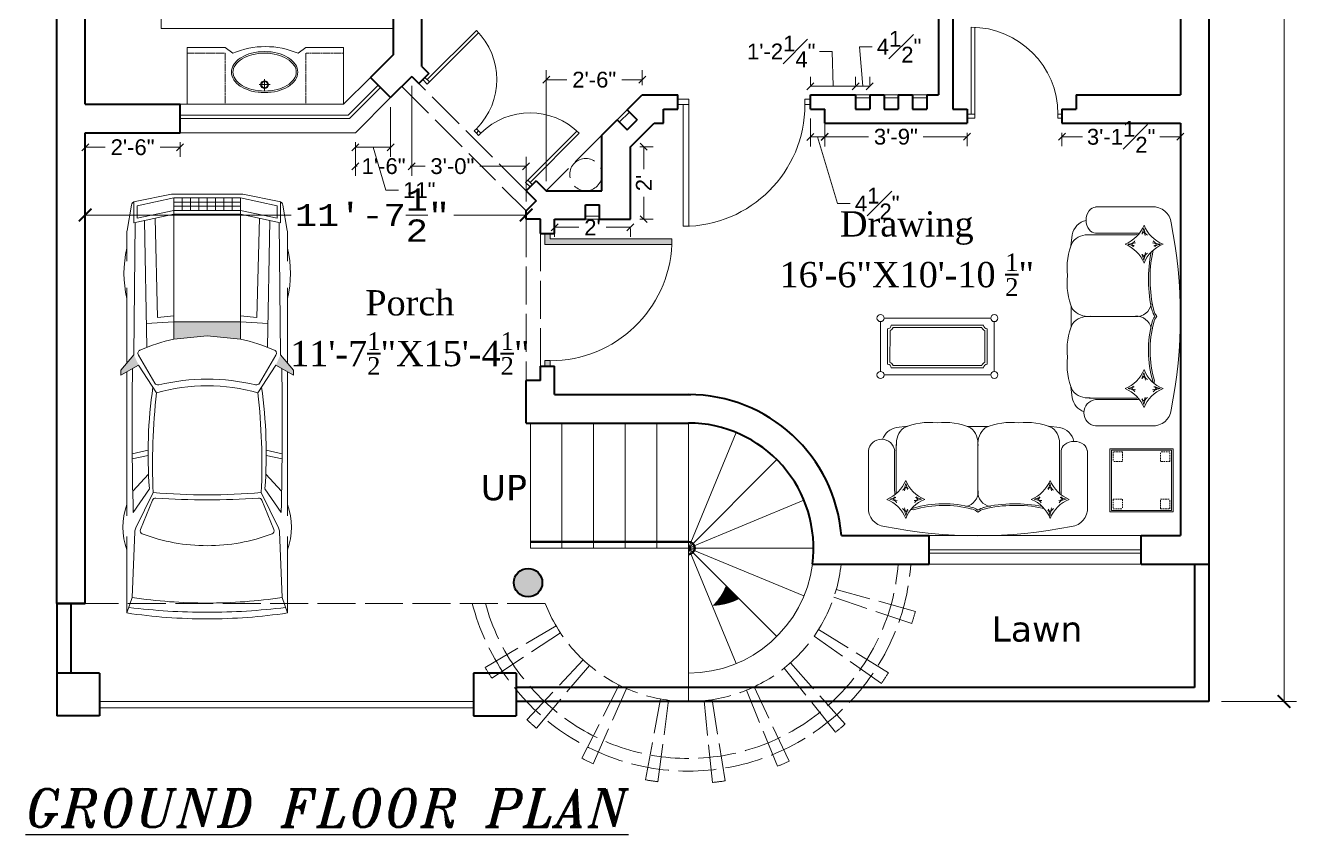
# Model space of a CAD drawing. Header units: inches. Extents: x 2050 to 2864, y 3259 to 3868.
# Drawn here: x 2049.9 to 2452.7, y 3259.1 to 3515.1 of the extents above; entities that cross this region are included whole.
import ezdxf

# ---------------------------------------------------------------- set-up
doc = ezdxf.new("R2010")
doc.units = ezdxf.units.IN
doc.header["$MEASUREMENT"] = 0
doc.header["$PDMODE"] = 2
doc.header["$PDSIZE"] = -2
for name, pattern in [('ACAD_ISO02W100', [15, 12, -3]), ('DASHED', [0.75, 0.5, -0.25]), ('DASHED2', [0.375, 0.25, -0.125])]:
    doc.linetypes.add(name, pattern=pattern)
doc.layers.get('0').update_dxf_attribs({"lineweight": 40})
for name, color, linetype, lineweight in [('D&W', 3, 'Continuous', 15), ('FIXTURE', 32, 'Continuous', 15), ('FURNITURE', 30, 'Continuous', 15), ('Hache', 25, 'Continuous', 15), ('Proj', 173, 'ACAD_ISO02W100', 18), ('Stear', 37, 'Continuous', 18), ('TEXT', 6, 'Continuous', 13), ('Wall', 46, 'Continuous', 53)]:
    doc.layers.add(name, color=color, linetype=linetype, lineweight=lineweight)
doc.styles.add('arl', font='arial.ttf', dxfattribs={"height": 5})
doc.styles.add('CURIERNEW', font='cour.ttf', dxfattribs={"height": 7})
doc.styles.add('ITALICT', font='italict', dxfattribs={"height": 6})
doc.styles.get("Standard").update_dxf_attribs({"font": 'verdana.ttf', "height": 9})
doc.dimstyles.new('ARL-007', dxfattribs={"dimtxt": 3, "dimasz": 2.203125, "dimexe": 3, "dimexo": 3, "dimgap": 2, "dimtad": 0, "dimzin": 0, "dimdsep": 46, "dimlunit": 4, "dimtxsty": 'arl', "dimblk": 'OBLIQUE', "dimcen": 4.5, "dimclrd": 256, "dimclre": 256, "dimclrt": 256, "dimadec": 0, "dimazin": 0, "dimtfac": 1, "dimtofl": 0, "dimtmove": 1, "dimatfit": 3, "dimldrblk": 'CLOSEDBLANK', "dimfxl": 1, "dimfrac": 1, "dimtolj": 1, "dimtzin": 0, "dimlwd": 9, "dimlwe": 9, "dimarcsym": 0})
doc.dimstyles.new('CONTINUOUS DIM-1', dxfattribs={"dimtxt": 6, "dimasz": 4, "dimexe": 4, "dimexo": 4, "dimgap": 2, "dimtad": 0, "dimzin": 0, "dimdsep": 46, "dimlunit": 4, "dimtxsty": 'CURIERNEW', "dimblk": 'ARCHTICK', "dimcen": 6, "dimclrd": 256, "dimclre": 256, "dimclrt": 256, "dimadec": 0, "dimazin": 3, "dimtfac": 1, "dimtofl": 0, "dimtmove": 1, "dimatfit": 3, "dimldrblk": 'DOT', "dimfxl": 1, "dimtolj": 1, "dimtzin": 0, "dimlwd": 13, "dimlwe": 13, "dimarcsym": 0})

# ---------------------------------------------------------------- blocks, each defined once
blk = doc.blocks.new('door')
for p, q in [((-1, 0), (-1, 11.49)), ((-0.5, 0.5), (-0.5, 11.5)), ((-12, 0.5), (-12, 0)), ((-12, 0.5), (-11.5, 0.5)), ((-12, 0), (-11.5, 0)), ((-11.5, 0.5), (-11.5, 0)), ((-1, 0.5), (0, 0.5)), ((-1, 0), (0, 0)), ((0, 0), (0, 0.5))]:
    blk.add_line(p, q)
blk.add_arc((-0.5, 0.5), 11, 90, 180)
blk = doc.blocks.new('door2')
at = {"xscale": -1}
blk.add_blockref('door', (0, -0.25), dxfattribs=at)
blk = doc.blocks.new('SINK-2')
at = {"layer": 'FIXTURE'}
for p, q in [((-7.76, 29.17), (-7.76, 41.17)), ((10.24, 41.17), (-7.76, 41.17)), ((-5.96, 26.77), (-7.76, 29.17)), ((5.78, 16.68), (2.21, 16.68)), ((3.97, 18.45), (3.97, 14.89)), ((-5.96, 6.07), (-7.76, 3.67)), ((-7.76, -8.33), (-7.76, 3.67)), ((10.24, -8.33), (-7.76, -8.33))]:
    blk.add_line(p, q, dxfattribs=at)
at = {"layer": 'FIXTURE', "linetype": 'DASHED2'}
for p, q in [((-5.96, 29.17), (-5.96, 41.17)), ((10.24, 29.17), (-5.96, 29.17)), ((-5.96, -8.33), (-5.96, 3.67)), ((10.24, 3.67), (-5.96, 3.67))]:
    blk.add_line(p, q, dxfattribs=at)
at = {"layer": 'FIXTURE'}
for points in [[(6.5, 16.68, -0.060974), (5.99, 12.56, -0.074343), (4.67, 9.36, -0.106943), (2.4, 6.93, -0.152216), (0, 6.18, -0.152216), (-2.4, 6.93, -0.106943), (-4.67, 9.36, -0.074343), (-5.99, 12.56, -0.060974), (-6.5, 16.68, -0.060974), (-5.99, 20.81, -0.074343), (-4.67, 24.01, -0.106943), (-2.4, 26.44, -0.152216), (0, 27.18, -0.152216), (2.4, 26.44, -0.106943), (4.67, 24.01, -0.074343), (5.99, 20.81, -0.060974)], [(6, 16.68, -0.060974), (5.51, 12.68, -0.074343), (4.24, 9.61, -0.106943), (2.11, 7.34, -0.152216), (0, 6.68, -0.152216), (-2.11, 7.34, -0.106943), (-4.24, 9.61, -0.074343), (-5.51, 12.68, -0.060974), (-6, 16.68, -0.060974), (-5.51, 20.69, -0.074343), (-4.24, 23.75, -0.106943), (-2.11, 26.03, -0.152216), (0, 26.68, -0.152216), (2.11, 26.03, -0.106943), (4.24, 23.75, -0.074343), (5.51, 20.69, -0.060974)]]:
    blk.add_lwpolyline(points, format="xyb", close=True, dxfattribs=at)
for radius in [1.25, 1]:
    blk.add_circle((3.97, 16.68), radius, dxfattribs=at)
blk.add_arc((18.1, 16.42), 26.18, 156.7148, 203.2852, dxfattribs=at)
blk = doc.blocks.new('car 1')
at = {"layer": 'FURNITURE', "linetype": 'Continuous'}
for p, q in [((2009.74, 405.16), (2009.74, 411.79)), ((2021.69, 414.2), (2010.15, 411.94)), ((2010.79, 410.57), (2022.45, 413.05)), ((2032.97, 414.23), (2022.04, 414.23)), ((2022.45, 413.05), (2032.97, 413.05)), ((2022.45, 368.29), (2022.45, 413.05)), ((2022.45, 411.72), (2032.97, 411.72)), ((2025.08, 409.06), (2025.08, 413.05)), ((2027.71, 409.06), (2027.71, 413.05)), ((2030.34, 409.06), (2030.34, 413.05)), ((2032.97, 414.23), (2043.91, 414.23)), ((2043.5, 413.05), (2032.97, 413.05)), ((2032.97, 409.06), (2032.97, 413.05)), ((2043.5, 411.72), (2032.97, 411.72)), ((2035.6, 409.06), (2035.6, 413.05)), ((2038.24, 409.06), (2038.24, 413.05)), ((2040.87, 409.06), (2040.87, 413.05)), ((2055.16, 410.57), (2043.5, 413.05)), ((2043.5, 368.29), (2043.5, 413.05)), ((2044.25, 414.2), (2055.8, 411.94)), ((2056.21, 405.16), (2056.21, 411.79)), ((2008.99, 410.75), (2007.63, 402.72)), ((2009.74, 405.16), (2022.45, 407.86)), ((2010.79, 406.59), (2010.79, 410.57)), ((2010.79, 406.59), (2022.45, 409.06)), ((2022.45, 410.39), (2032.97, 410.39)), ((2022.45, 409.06), (2032.97, 409.06)), ((2022.45, 407.86), (2032.97, 407.86)), ((2043.5, 410.39), (2032.97, 410.39)), ((2043.5, 409.06), (2032.97, 409.06)), ((2043.5, 407.86), (2032.97, 407.86)), ((2055.16, 406.59), (2043.5, 409.06)), ((2056.21, 405.16), (2043.5, 407.86)), ((2055.16, 406.59), (2055.16, 410.57)), ((2056.96, 410.75), (2058.31, 402.72)), ((2010.17, 405.25), (2009.79, 363.38)), ((2013.85, 365.77), (2013.13, 405.88)), ((2017.23, 375.19), (2016.47, 406.59)), ((2048.71, 375.19), (2049.48, 406.59)), ((2052.09, 365.77), (2052.82, 405.88)), ((2055.77, 405.25), (2056.16, 363.38)), ((2007.58, 393.04), (2007.58, 402.1)), ((2058.36, 393.04), (2058.36, 402.1)), ((2007.58, 360.79), (2007.58, 384.59)), ((2058.36, 360.79), (2058.36, 384.59)), ((2022.45, 375.69), (2017.23, 375.19)), ((2043.5, 375.69), (2048.71, 375.19)), ((2022.45, 373.82), (2013.72, 373.31)), ((2022.45, 373.82), (2032.97, 373.82)), ((2043.5, 373.82), (2032.97, 373.82)), ((2043.5, 373.82), (2052.23, 373.31)), ((2032.97, 369.35), (2022.45, 368.29)), ((2043.5, 368.29), (2032.97, 369.35)), ((2009.79, 363.38), (2005.63, 358.5)), ((2016.43, 354.4), (2011.21, 363.31)), ((2049.52, 354.4), (2054.74, 363.31)), ((2056.16, 363.38), (2060.32, 358.5)), ((2011.27, 360.11), (2005.63, 356.92)), ((2005.63, 358.5), (2005.63, 356.92)), ((2016.93, 351.36), (2011.27, 360.11)), ((2049.02, 351.36), (2054.67, 360.11)), ((2054.67, 360.11), (2060.32, 356.92)), ((2060.32, 358.5), (2060.32, 356.92)), ((2007.58, 312.46), (2007.58, 358.03)), ((2058.36, 312.46), (2058.36, 358.03)), ((2014.28, 333.18), (2009.26, 332.06)), ((2014.28, 331.55), (2009.27, 330.44)), ((2051.66, 333.18), (2056.69, 332.06)), ((2051.66, 331.55), (2056.67, 330.44)), ((2009.43, 320.25), (2014.43, 325.57)), ((2056.52, 320.25), (2051.52, 325.57)), ((2014.7, 321.03), (2009.58, 313.49)), ((2010.43, 308.67), (2015.86, 319.78)), ((2055.52, 308.67), (2050.08, 319.78)), ((2051.25, 321.03), (2056.36, 313.49)), ((2015.72, 317.41), (2011.85, 308.12)), ((2050.22, 317.41), (2054.09, 308.12)), ((2009.25, 286.56), (2010.1, 307.37)), ((2056.69, 286.56), (2055.85, 307.37)), ((2007.58, 281.71), (2007.58, 305.85)), ((2058.36, 281.71), (2058.36, 305.85)), ((2007.58, 281.71), (2009.25, 286.56)), ((2058.36, 281.71), (2056.69, 286.56))]:
    blk.add_line(p, q, dxfattribs=at)
for centre, radius, start, end in [((2010.43, 410.51), 1.46, 101.0781, 170.4445), ((2022.04, 412.43), 1.8, 90, 101.0781), ((2043.91, 412.43), 1.8, 78.9219, 90), ((2055.52, 410.51), 1.46, 9.5555, 78.9219), ((2011.31, 402.1), 3.73, 170.4445, 180), ((2054.63, 402.1), 3.73, 360, 9.5555), ((2040.54, 389.16), 33.9, 166.4679, 193.5321), ((2025.41, 389.16), 33.9, 346.4679, 13.5321), ((2032.97, 316.61), 52.74, 101.5129, 113.7677), ((2032.97, 316.61), 52.74, 66.2323, 78.4871), ((2012.16, 363.87), 1.11, 113.7677, 210.3986), ((2053.78, 363.87), 1.11, 329.6014, 66.2323), ((3089.49, 341.8), 1080.28, 179.08622, 181.50148), ((976.45, 341.8), 1080.28, 358.49853, 0.91378), ((2032.97, 290.03), 65.67, 90, 103.4983), ((2032.97, 290.03), 65.67, 76.5017, 90), ((2160.52, 332.1), 146.24, 171.7391, 184.3382), ((2221.11, 328.66), 205.44, 173.6568, 182.4781), ((2017.39, 354.97), 1.11, 210.3986, 283.4983), ((2032.97, 294.1), 59.47, 90, 105.6527), ((2032.97, 294.1), 59.47, 74.3473, 90), ((2048.56, 354.97), 1.11, 256.5017, 329.6014), ((1844.83, 328.66), 205.44, 357.5218, 6.3432), ((1905.42, 332.1), 146.24, 355.6618, 8.2609), ((2032.97, 525.02), 205.95, 265.2345, 270), ((2032.97, 525.02), 205.95, 270, 274.7655), ((2026.48, 308.83), 20.21, 159.2613, 200.7387), ((2016.7, 317), 1.06, 86.018, 157.3717), ((2032.97, 550.8), 233.31, 266.018, 270), ((2032.97, 550.8), 233.31, 270, 273.982), ((2049.25, 317), 1.06, 22.6283, 93.982), ((2039.46, 308.83), 20.21, 339.2613, 20.7387), ((2013.36, 307.24), 3.27, 153.9223, 177.6778), ((2012.83, 307.71), 1.06, 157.3717, 249.3311), ((2032.97, 361.12), 58.13, 249.3311, 270), ((2032.97, 361.12), 58.13, 270, 290.6689), ((2053.12, 307.71), 1.06, 290.6689, 22.6283), ((2052.58, 307.24), 3.27, 2.3222, 26.0777), ((2032.97, 448.66), 163.82, 261.6755, 270), ((2032.97, 448.66), 163.82, 270, 278.3245), ((2032.97, 483.45), 201.53, 262.9338, 270), ((2032.97, 483.45), 201.53, 270, 277.0662), ((2032.97, 452.97), 173.14, 261.5672, 270), ((2032.97, 452.97), 173.14, 270, 278.4328)]:
    blk.add_arc(centre, radius, start, end, dxfattribs=at)
for points in [[(2043.5, 368.29), (2032.97, 369.35), (2043.5, 373.82), (2022.45, 373.82)], [(2032.97, 369.35), (2022.45, 368.29), (2022.45, 373.82)], [(2011.27, 360.11), (2009.79, 363.38), (2005.63, 356.92), (2005.63, 358.5)], [(2054.67, 360.11), (2056.16, 363.38), (2060.32, 356.92), (2060.32, 358.5)]]:
    blk.add_solid(points, dxfattribs=at)
blk = doc.blocks.new('STABLE')
for p, q in [((-10, 20), (-10, 0)), ((10, 20), (-10, 20)), ((-9.5, 19.5), (-9.5, 0.5)), ((9.5, 19.5), (-9.5, 19.5)), ((9.5, 0.5), (9.5, 19.5)), ((10, 0), (10, 20)), ((-10, 0), (10, 0)), ((-9.5, 0.5), (9.5, 0.5))]:
    blk.add_line(p, q)
at = {"linetype": 'DASHED'}
for p, q in [((-9, 19), (-9, 16)), ((-6, 19), (-9, 19)), ((-6, 19), (-6, 16)), ((6, 16), (6, 19)), ((9, 19), (6, 19)), ((9, 16), (9, 19)), ((-6, 16), (-9, 16)), ((9, 16), (6, 16)), ((-9, 4), (-9, 1)), ((-9, 4), (-6, 4)), ((-9, 1), (-6, 1)), ((-6, 4), (-6, 1)), ((6, 1), (6, 4)), ((6, 4), (9, 4)), ((6, 1), (9, 1)), ((9, 1), (9, 4))]:
    blk.add_line(p, q, dxfattribs=at)
blk = doc.blocks.new('SOFA2-1')
for p, q in [((0, -13.71), (0, -28.96)), ((-25.8, -34.21), (-22.29, -34.67)), ((-3.28, -34.58), (3.28, -34.58)), ((25.8, -34.21), (22.29, -34.67))]:
    blk.add_line(p, q)
for points in [[(-34.65, -7.95), (-34.65, -26.84)], [(34.65, -7.95), (34.65, -26.84)], [(-26.35, -14.25), (-26.35, -26.84)], [(-25.85, -14.25), (-25.85, -28.86)], [(25.85, -14.25), (25.76, -28.54)], [(26.35, -14.25), (26.35, -26.84)]]:
    blk.add_lwpolyline(points)
for centre, radius, start, end in [((0, -149.5), 149.5, 78.5917, 101.4083), ((-28.94, -8.64), 5.73, 96.3399, 183.2919), ((28.94, -8.64), 5.73, 356.7081, 83.6601), ((-32.79, -1.57), 10.68, 291.5982, 338.4018), ((-12.92, -1.57), 10.68, 201.5982, 248.4018), ((-3.55, -2.82), 5.87, 285.8867, 307.2077), ((3.86, -2.09), 6.64, 234.4675, 253.2174), ((12.92, -1.57), 10.68, 291.5982, 338.4018), ((32.79, -1.57), 10.68, 201.5982, 248.4018), ((-32.79, -21.44), 10.68, 21.5982, 68.4018), ((-12.92, -21.44), 10.68, 111.5982, 158.4018), ((-20.35, -14.25), 6, 90, 98.2004), ((-20.35, -14.25), 5.5, 90, 94.8093), ((-10.74, 24.93), 35.05, 253.843, 284.7863), ((-10.77, 24.74), 34.35, 253.8066, 284.8938), ((-4.66, -13.93), 4.73, 356.4801, 79.7777), ((-3.55, -2.82), 6.37, 285.8867, 303.9505), ((4.66, -13.93), 4.73, 98.8292, 183.5199), ((3.86, -2.09), 7.14, 237.3586, 253.2174), ((11.79, 33.29), 43.41, 256.7081, 281.5171), ((11.84, 32.72), 42.34, 256.4761, 281.5942), ((12.92, -21.44), 10.68, 21.5982, 68.4018), ((21.13, -13.93), 5.23, 92.7659, 98.5239), ((21.13, -13.93), 4.73, 98.3781, 98.5239), ((32.79, -21.44), 10.68, 111.5982, 158.4018), ((-20.35, -14.25), 6, 168.0401, 180), ((-20.35, -14.25), 5.5, 170.7852, 180), ((21.13, -13.93), 4.73, 356.4801, 7.2402), ((21.13, -13.93), 5.23, 356.4801, 10.5856), ((-30.5, -26.38), 4.18, 186.3551, 353.6449), ((28.97, -26.65), 2.67, 183.926, 235.3821), ((31.93, -26.65), 2.67, 304.6179, 356.074), ((-24.85, -28.66), 5.63, 199.5125, 260.2857), ((-19.51, -29.32), 6.3, 172.9071, 230.7317), ((-6.3, -29.32), 6.3, 309.2683, 7.0929), ((6.3, -29.32), 6.3, 172.9071, 230.7317), ((19.51, -29.32), 6.3, 309.2683, 7.0929), ((24.85, -28.66), 5.63, 279.7143, 347.8907), ((30.18, -25.59), 4.26, 230.066, 273.6208), ((30.72, -25.59), 4.26, 266.3792, 309.934), ((-15.18, -14.61), 21.28, 246.983, 276.1308), ((-10.63, -14.61), 21.28, 263.8692, 293.017), ((10.63, -14.61), 21.28, 246.983, 276.1308), ((15.18, -14.61), 21.28, 263.8692, 293.017)]:
    blk.add_arc(centre, radius, start, end)
for points, knots in [([(-22.12, -8.14), (-22.31, -7.88), (-22.63, -7.43), (-22.81, -5.9), (-22.99, -7.93), (-23.59, -8.39), (-23.9, -8.63)], [0, 0, 0, 0, 1.075635, 1.826983, 3.031618, 4.324863, 4.324863, 4.324863, 4.324863]), ([(-22.25, -8.38), (-22.44, -8.03), (-22.9, -7.19), (-23.13, -8.22), (-23.26, -8.82)], [0, 0, 0, 0, 0.908054, 2.166354, 2.166354, 2.166354, 2.166354]), ([(22.12, -8.14), (22.31, -7.88), (22.63, -7.43), (22.81, -5.9), (22.99, -7.93), (23.59, -8.39), (23.9, -8.63)], [0, 0, 0, 0, 1.075635, 1.826983, 3.031618, 4.324863, 4.324863, 4.324863, 4.324863]), ([(22.25, -8.38), (22.44, -8.03), (22.9, -7.19), (23.13, -8.22), (23.26, -8.82)], [0, 0, 0, 0, 0.908054, 2.166354, 2.166354, 2.166354, 2.166354]), ([(-26.18, -12.26), (-26.44, -12.07), (-26.9, -11.76), (-28.43, -11.59), (-26.4, -11.39), (-25.95, -10.78), (-25.72, -10.46)], [0, 0, 0, 0, 1.075635, 1.826983, 3.031618, 4.324863, 4.324863, 4.324863, 4.324863]), ([(-25.98, -12.13), (-26.34, -11.94), (-27.18, -11.48), (-26.15, -11.25), (-25.55, -11.12)], [0, 0, 0, 0, 0.908054, 2.166354, 2.166354, 2.166354, 2.166354]), ([(-19.73, -12.11), (-19.37, -11.92), (-18.53, -11.46), (-19.56, -11.23), (-20.16, -11.1)], [0, 0, 0, 0, 0.908054, 2.166354, 2.166354, 2.166354, 2.166354]), ([(-19.53, -12.26), (-19.26, -12.07), (-18.81, -11.76), (-17.28, -11.59), (-19.31, -11.39), (-19.76, -10.78), (-19.99, -10.46)], [0, 0, 0, 0, 1.075635, 1.826983, 3.031618, 4.324863, 4.324863, 4.324863, 4.324863]), ([(19.53, -12.26), (19.26, -12.07), (18.81, -11.76), (17.28, -11.59), (19.31, -11.39), (19.76, -10.78), (19.99, -10.46)], [0, 0, 0, 0, 1.075635, 1.826983, 3.031618, 4.324863, 4.324863, 4.324863, 4.324863]), ([(19.73, -12.11), (19.37, -11.92), (18.53, -11.46), (19.56, -11.23), (20.16, -11.1)], [0, 0, 0, 0, 0.908054, 2.166354, 2.166354, 2.166354, 2.166354]), ([(25.98, -12.13), (26.34, -11.94), (27.18, -11.48), (26.15, -11.25), (25.55, -11.12)], [0, 0, 0, 0, 0.908054, 2.166354, 2.166354, 2.166354, 2.166354]), ([(26.18, -12.26), (26.44, -12.07), (26.9, -11.76), (28.43, -11.59), (26.4, -11.39), (25.95, -10.78), (25.72, -10.46)], [0, 0, 0, 0, 1.075635, 1.826983, 3.031618, 4.324863, 4.324863, 4.324863, 4.324863]), ([(-22.12, -14.87), (-22.31, -15.14), (-22.63, -15.58), (-22.81, -17.11), (-22.99, -15.08), (-23.59, -14.62), (-23.9, -14.39)], [0, 0, 0, 0, 1.075635, 1.826983, 3.031618, 4.324863, 4.324863, 4.324863, 4.324863]), ([(-22.25, -14.64), (-22.44, -14.99), (-22.9, -15.84), (-23.13, -14.81), (-23.26, -14.21)], [0, 0, 0, 0, 0.908054, 2.166354, 2.166354, 2.166354, 2.166354]), ([(22.12, -14.87), (22.31, -15.14), (22.63, -15.58), (22.81, -17.11), (22.99, -15.08), (23.59, -14.62), (23.9, -14.39)], [0, 0, 0, 0, 1.075635, 1.826983, 3.031618, 4.324863, 4.324863, 4.324863, 4.324863]), ([(22.25, -14.64), (22.44, -14.99), (22.9, -15.84), (23.13, -14.81), (23.26, -14.21)], [0, 0, 0, 0, 0.908054, 2.166354, 2.166354, 2.166354, 2.166354])]:
    blk.add_open_spline(points, degree=3, knots=knots)
blk = doc.blocks.new('AAA')
at = {"layer": 'FURNITURE', "linetype": 'Continuous'}
for p, q in [((-11.64, 16.7), (29.43, 35.1)), ((31.42, 34.34), (40, 15.18)), ((-7.67, 15.19), (27.92, 31.13)), ((-6.54, 14.6), (27.61, 29.9)), ((29.32, 29.25), (34.8, 17)), ((29.9, 30.38), (36.04, 16.69)), ((-3.81, -4.44), (-12.39, 14.72)), ((-2.3, -0.48), (-8.43, 13.21)), ((-1.71, 0.65), (-7.19, 12.9)), ((39.24, 13.19), (-1.83, -5.2)), ((35.28, 14.71), (-0.31, -1.24)), ((34.15, 15.29), (0, 0))]:
    blk.add_line(p, q, dxfattribs=at)
for centre in [(30.8, 35.71), (-13, 16.09), (40.61, 13.81), (-3.19, -5.81)]:
    blk.add_circle(centre, 1.5, dxfattribs=at)
for centre, radius, start, end in [((29.29, 31.75), 2.5, 227.7047, 270.5484), ((29.29, 31.75), 1.5, 204.1266, 294.1266), ((36.65, 15.32), 2.5, 137.7047, 180.5484), ((36.65, 15.32), 1.5, 114.1266, 204.1266), ((-9.04, 14.58), 1.5, 294.1266, 24.1266), ((-9.04, 14.58), 2.5, 317.7047, 0.5484), ((-1.68, -1.85), 2.5, 47.7047, 90.5484), ((-1.68, -1.85), 1.5, 24.1266, 114.1266)]:
    blk.add_arc(centre, radius, start, end, dxfattribs=at)
blk = doc.blocks.new('_Oblique')
at = {"color": 0, "lineweight": -2}
blk.add_line((-0.5, -0.5), (0.5, 0.5), dxfattribs=at)
blk = doc.blocks.new('*D844')
at = {"layer": 'D&W', "lineweight": 9}
for p, q in [((2172.14, 3496.02), (2172.14, 3467.59)), ((2154.32, 3478.2), (2154.32, 3467.59)), ((2154.32, 3470.59), (2154.82, 3470.59)), ((2172.14, 3470.59), (2171.64, 3470.59))]:
    blk.add_line(p, q, dxfattribs=at)
at = {"layer": 'Defpoints', "color": 0}
for p in [(2172.14, 3499.02), (2154.32, 3481.2), (2154.32, 3470.59)]:
    blk.add_point(p, dxfattribs=at)
at = {"layer": 'D&W', "lineweight": 9, "xscale": 2.203125, "yscale": 2.203125, "zscale": 2.203125, "rotation": 180}
blk.add_blockref('_Oblique', (2154.32, 3470.59), dxfattribs=at)
at = {"layer": 'D&W', "lineweight": 9, "xscale": 2.203125, "yscale": 2.203125, "zscale": 2.203125}
blk.add_blockref('_Oblique', (2172.14, 3470.59), dxfattribs=at)
at = {"layer": 'D&W', "insert": (2163.23, 3470.59), "char_height": 5, "attachment_point": 5, "style": 'arl'}
blk.add_mtext('\\A1;1\'-6"', dxfattribs=at)
blk = doc.blocks.new('_ClosedBlank')
at = {"layer": 'Wall', "color": 0, "lineweight": -2}
for p, q in [((-1, 0.17), (0, 0)), ((-1, 0.17), (-1, -0.17)), ((0, 0), (-1, -0.17))]:
    blk.add_line(p, q, dxfattribs=at)
blk = doc.blocks.new('*D843')
at = {"layer": 'D&W', "lineweight": 9}
for p, q in [((2165.44, 3489.32), (2165.44, 3473.58)), ((2154.32, 3478.2), (2154.32, 3473.58)), ((2165.44, 3476.58), (2154.32, 3476.58)), ((2159.88, 3476.58), (2163.94, 3463.05)), ((2163.94, 3463.05), (2167.94, 3463.05))]:
    blk.add_line(p, q, dxfattribs=at)
at = {"layer": 'Defpoints', "color": 0}
for p in [(2165.44, 3492.32), (2154.32, 3481.2), (2154.32, 3476.58)]:
    blk.add_point(p, dxfattribs=at)
at = {"layer": 'D&W', "lineweight": 9, "xscale": 2.203125, "yscale": 2.203125, "zscale": 2.203125, "rotation": 180}
blk.add_blockref('_Oblique', (2154.32, 3476.58), dxfattribs=at)
at = {"layer": 'D&W', "lineweight": 9, "xscale": 2.203125, "yscale": 2.203125, "zscale": 2.203125}
blk.add_blockref('_Oblique', (2165.44, 3476.58), dxfattribs=at)
at = {"layer": 'D&W', "insert": (2174.52, 3463.05), "char_height": 5, "attachment_point": 5, "style": 'arl'}
blk.add_mtext('\\A1;11"', dxfattribs=at)
blk = doc.blocks.new('*D845')
at = {"layer": 'D&W', "lineweight": 9}
for p, q in [((2172.14, 3496.02), (2172.14, 3467.59)), ((2208.32, 3459.47), (2208.32, 3473.59)), ((2172.14, 3470.59), (2176.34, 3470.59)), ((2208.32, 3470.59), (2193.63, 3470.59))]:
    blk.add_line(p, q, dxfattribs=at)
at = {"layer": 'Defpoints', "color": 0}
for p in [(2172.14, 3499.02), (2208.32, 3470.59), (2208.32, 3456.47)]:
    blk.add_point(p, dxfattribs=at)
at = {"layer": 'D&W', "lineweight": 9, "xscale": 2.203125, "yscale": 2.203125, "zscale": 2.203125, "rotation": 180}
blk.add_blockref('_Oblique', (2172.14, 3470.59), dxfattribs=at)
at = {"layer": 'D&W', "lineweight": 9, "xscale": 2.203125, "yscale": 2.203125, "zscale": 2.203125}
blk.add_blockref('_Oblique', (2208.32, 3470.59), dxfattribs=at)
at = {"layer": 'D&W', "insert": (2184.98, 3470.59), "char_height": 5, "attachment_point": 5, "style": 'arl'}
blk.add_mtext('\\A1;3\'-0"', dxfattribs=at)
blk = doc.blocks.new('_ArchTick')
at = {"color": 0, "linetype": 'ByBlock', "const_width": 0.15}
blk.add_lwpolyline([(-0.5, -0.5), (0.5, 0.5)], dxfattribs=at)
blk = doc.blocks.new('*D846')
at = {"layer": 'D&W', "lineweight": 13}
for p, q in [((2068.82, 3455.15), (2134.02, 3455.15)), ((2208.32, 3455.15), (2185.4, 3455.15))]:
    blk.add_line(p, q, dxfattribs=at)
at = {"layer": 'Defpoints', "color": 0}
for p in [(2068.82, 3455.15), (2068.82, 3455.15), (2208.32, 3455.15)]:
    blk.add_point(p, dxfattribs=at)
at = {"layer": 'D&W', "lineweight": 13, "xscale": 4, "yscale": 4, "zscale": 4, "rotation": 180}
blk.add_blockref('_ArchTick', (2068.82, 3455.15), dxfattribs=at)
at = {"layer": 'D&W', "lineweight": 13, "xscale": 4, "yscale": 4, "zscale": 4}
blk.add_blockref('_ArchTick', (2208.32, 3455.15), dxfattribs=at)
at = {"layer": 'D&W', "insert": (2159.71, 3455.15), "char_height": 7, "attachment_point": 5, "style": 'CURIERNEW'}
blk.add_mtext('\\A1;11\'-7{\\H1.000000x;\\S1/2;}"', dxfattribs=at)
blk = doc.blocks.new('_Dot')
at = {"color": 0, "linetype": 'ByBlock', "lineweight": -2}
blk.add_line((-0.5, 0), (-1, 0), dxfattribs=at)
at = {"color": 0, "linetype": 'ByBlock', "lineweight": 15, "const_width": 0.5}
blk.add_lwpolyline([(-0.25, 0, 1), (0.25, 0, 1)], format="xyb", close=True, dxfattribs=at)
blk = doc.blocks.new('*D847')
at = {"layer": 'D&W', "lineweight": 9}
for p, q in [((2068.82, 3478.2), (2068.82, 3473.58)), ((2068.82, 3476.58), (2075.13, 3476.58)), ((2098.82, 3476.58), (2092.51, 3476.58)), ((2098.82, 3478.2), (2098.82, 3473.58))]:
    blk.add_line(p, q, dxfattribs=at)
at = {"layer": 'Defpoints', "color": 0}
for p in [(2068.82, 3481.2), (2098.82, 3481.2), (2098.82, 3476.58)]:
    blk.add_point(p, dxfattribs=at)
at = {"layer": 'D&W', "lineweight": 9, "xscale": 2.203125, "yscale": 2.203125, "zscale": 2.203125, "rotation": 180}
blk.add_blockref('_Oblique', (2068.82, 3476.58), dxfattribs=at)
at = {"layer": 'D&W', "lineweight": 9, "xscale": 2.203125, "yscale": 2.203125, "zscale": 2.203125}
blk.add_blockref('_Oblique', (2098.82, 3476.58), dxfattribs=at)
at = {"layer": 'D&W', "insert": (2083.82, 3476.58), "char_height": 5, "attachment_point": 5, "style": 'arl'}
blk.add_mtext('\\A1;2\'-6"', dxfattribs=at)
blk = doc.blocks.new('*D848')
at = {"layer": 'D&W', "lineweight": 9}
for p, q in [((2217.32, 3451.26), (2224.98, 3451.26)), ((2217.32, 3450.84), (2217.32, 3448.26)), ((2241.32, 3451.26), (2233.66, 3451.26)), ((2241.32, 3450.84), (2241.32, 3448.26))]:
    blk.add_line(p, q, dxfattribs=at)
at = {"layer": 'Defpoints', "color": 0}
for p in [(2217.32, 3453.84), (2241.32, 3453.84), (2241.32, 3451.26)]:
    blk.add_point(p, dxfattribs=at)
at = {"layer": 'D&W', "lineweight": 9, "xscale": 2.203125, "yscale": 2.203125, "zscale": 2.203125, "rotation": 180}
blk.add_blockref('_Oblique', (2217.32, 3451.26), dxfattribs=at)
at = {"layer": 'D&W', "lineweight": 9, "xscale": 2.203125, "yscale": 2.203125, "zscale": 2.203125}
blk.add_blockref('_Oblique', (2241.32, 3451.26), dxfattribs=at)
at = {"layer": 'D&W', "insert": (2229.32, 3451.26), "char_height": 5, "attachment_point": 5, "style": 'arl'}
blk.add_mtext("\\A1;2'", dxfattribs=at)
blk = doc.blocks.new('*D849')
at = {"layer": 'D&W', "lineweight": 9}
for p, q in [((2244.32, 3476.74), (2248.55, 3476.74)), ((2245.55, 3476.74), (2245.55, 3469.63)), ((2245.55, 3453.84), (2245.55, 3460.95)), ((2244.32, 3453.84), (2248.55, 3453.84))]:
    blk.add_line(p, q, dxfattribs=at)
at = {"layer": 'Defpoints', "color": 0}
for p in [(2241.32, 3476.74), (2245.55, 3476.74), (2241.32, 3453.84)]:
    blk.add_point(p, dxfattribs=at)
at = {"layer": 'D&W', "lineweight": 9, "xscale": 2.203125, "yscale": 2.203125, "zscale": 2.203125}
for p, rotation in [((2245.55, 3476.74), 90), ((2245.55, 3453.84), 270)]:
    blk.add_blockref('_Oblique', p, dxfattribs=dict(at, rotation=rotation))
at = {"layer": 'D&W', "insert": (2245.55, 3465.29), "char_height": 5, "attachment_point": 5, "rotation": 90, "style": 'arl'}
blk.add_mtext("\\A1;2'", dxfattribs=at)
blk = doc.blocks.new('*D850')
at = {"layer": 'D&W', "lineweight": 9}
for p, q in [((2214.69, 3465.84), (2214.69, 3500.96)), ((2245.05, 3496.2), (2245.05, 3500.96)), ((2214.69, 3497.96), (2221.18, 3497.96)), ((2245.05, 3497.96), (2238.56, 3497.96))]:
    blk.add_line(p, q, dxfattribs=at)
at = {"layer": 'Defpoints', "color": 0}
for p in [(2245.05, 3497.96), (2245.05, 3493.2), (2214.69, 3462.84)]:
    blk.add_point(p, dxfattribs=at)
at = {"layer": 'D&W', "lineweight": 9, "xscale": 2.203125, "yscale": 2.203125, "zscale": 2.203125, "rotation": 180}
blk.add_blockref('_Oblique', (2214.69, 3497.96), dxfattribs=at)
at = {"layer": 'D&W', "lineweight": 9, "xscale": 2.203125, "yscale": 2.203125, "zscale": 2.203125}
blk.add_blockref('_Oblique', (2245.05, 3497.96), dxfattribs=at)
at = {"layer": 'D&W', "insert": (2229.87, 3497.96), "char_height": 5, "attachment_point": 5, "style": 'arl'}
blk.add_mtext('\\A1;2\'-6"', dxfattribs=at)
blk = doc.blocks.new('*D851')
at = {"layer": 'D&W', "lineweight": 9}
for p, q in [((2298.28, 3485.7), (2298.28, 3476.85)), ((2302.78, 3485.7), (2302.78, 3476.85)), ((2302.78, 3479.85), (2298.28, 3479.85)), ((2300.53, 3479.85), (2306.85, 3458.79)), ((2306.85, 3458.79), (2310.85, 3458.79))]:
    blk.add_line(p, q, dxfattribs=at)
at = {"layer": 'Defpoints', "color": 0}
for p in [(2298.28, 3488.7), (2302.78, 3488.7), (2298.28, 3479.85)]:
    blk.add_point(p, dxfattribs=at)
at = {"layer": 'D&W', "lineweight": 9, "xscale": 2.203125, "yscale": 2.203125, "zscale": 2.203125, "rotation": 180}
blk.add_blockref('_Oblique', (2298.28, 3479.85), dxfattribs=at)
at = {"layer": 'D&W', "lineweight": 9, "xscale": 2.203125, "yscale": 2.203125, "zscale": 2.203125}
blk.add_blockref('_Oblique', (2302.78, 3479.85), dxfattribs=at)
at = {"layer": 'D&W', "insert": (2319.4, 3458.79), "char_height": 5, "attachment_point": 5, "style": 'arl'}
blk.add_mtext('\\A1;4{\\H1.000000x;\\S1#2;}"', dxfattribs=at)
blk = doc.blocks.new('*D852')
at = {"layer": 'D&W', "lineweight": 9}
for p, q in [((2302.78, 3481.2), (2302.78, 3476.91)), ((2302.78, 3479.91), (2316.66, 3479.91)), ((2347.82, 3479.91), (2333.94, 3479.91)), ((2347.82, 3481.2), (2347.82, 3476.91))]:
    blk.add_line(p, q, dxfattribs=at)
at = {"layer": 'Defpoints', "color": 0}
for p in [(2302.78, 3484.2), (2347.82, 3484.2), (2347.82, 3479.91)]:
    blk.add_point(p, dxfattribs=at)
at = {"layer": 'D&W', "lineweight": 9, "xscale": 2.203125, "yscale": 2.203125, "zscale": 2.203125, "rotation": 180}
blk.add_blockref('_Oblique', (2302.78, 3479.91), dxfattribs=at)
at = {"layer": 'D&W', "lineweight": 9, "xscale": 2.203125, "yscale": 2.203125, "zscale": 2.203125}
blk.add_blockref('_Oblique', (2347.82, 3479.91), dxfattribs=at)
at = {"layer": 'D&W', "insert": (2325.3, 3479.91), "char_height": 5, "attachment_point": 5, "style": 'arl'}
blk.add_mtext('\\A1;3\'-9"', dxfattribs=at)
blk = doc.blocks.new('*D853')
at = {"layer": 'D&W', "lineweight": 9}
for p, q in [((2377.82, 3481.2), (2377.82, 3476.91)), ((2377.82, 3479.91), (2384.35, 3479.91)), ((2415.32, 3479.91), (2408.79, 3479.91)), ((2415.32, 3481.2), (2415.32, 3476.91))]:
    blk.add_line(p, q, dxfattribs=at)
at = {"layer": 'Defpoints', "color": 0}
for p in [(2377.82, 3484.2), (2415.32, 3484.2), (2415.32, 3479.91)]:
    blk.add_point(p, dxfattribs=at)
at = {"layer": 'D&W', "lineweight": 9, "xscale": 2.203125, "yscale": 2.203125, "zscale": 2.203125, "rotation": 180}
blk.add_blockref('_Oblique', (2377.82, 3479.91), dxfattribs=at)
at = {"layer": 'D&W', "lineweight": 9, "xscale": 2.203125, "yscale": 2.203125, "zscale": 2.203125}
blk.add_blockref('_Oblique', (2415.32, 3479.91), dxfattribs=at)
at = {"layer": 'D&W', "insert": (2396.57, 3479.91), "char_height": 5, "attachment_point": 5, "style": 'arl'}
blk.add_mtext('\\A1;3\'-1{\\H1.000000x;\\S1#2;}"', dxfattribs=at)
blk = doc.blocks.new('*D854')
at = {"layer": 'D&W', "lineweight": 9}
for p, q in [((2305.09, 3506.91), (2301.09, 3506.91)), ((2305.41, 3495.9), (2305.09, 3506.91)), ((2298.28, 3496.2), (2298.28, 3498.9)), ((2312.55, 3496.2), (2312.55, 3498.9)), ((2298.28, 3495.9), (2312.55, 3495.9))]:
    blk.add_line(p, q, dxfattribs=at)
at = {"layer": 'Defpoints', "color": 0}
for p in [(2298.28, 3493.2), (2312.55, 3495.9), (2312.55, 3493.2)]:
    blk.add_point(p, dxfattribs=at)
at = {"layer": 'D&W', "lineweight": 9, "xscale": 2.203125, "yscale": 2.203125, "zscale": 2.203125, "rotation": 180}
blk.add_blockref('_Oblique', (2298.28, 3495.9), dxfattribs=at)
at = {"layer": 'D&W', "lineweight": 9, "xscale": 2.203125, "yscale": 2.203125, "zscale": 2.203125}
blk.add_blockref('_Oblique', (2312.55, 3495.9), dxfattribs=at)
at = {"layer": 'D&W', "insert": (2289.03, 3506.91), "char_height": 5, "attachment_point": 5, "style": 'arl'}
blk.add_mtext('\\A1;1\'-2{\\H1.000000x;\\S1#4;}"', dxfattribs=at)
blk = doc.blocks.new('*D855')
at = {"layer": 'D&W', "lineweight": 9}
for p, q in [((2314.8, 3495.9), (2313.75, 3508.41)), ((2313.75, 3508.41), (2317.75, 3508.41)), ((2312.55, 3496.2), (2312.55, 3498.9)), ((2317.05, 3496.2), (2317.05, 3498.9)), ((2317.05, 3495.9), (2312.55, 3495.9))]:
    blk.add_line(p, q, dxfattribs=at)
at = {"layer": 'Defpoints', "color": 0}
for p in [(2312.55, 3495.9), (2312.55, 3493.2), (2317.05, 3493.2)]:
    blk.add_point(p, dxfattribs=at)
at = {"layer": 'D&W', "lineweight": 9, "xscale": 2.203125, "yscale": 2.203125, "zscale": 2.203125, "rotation": 180}
blk.add_blockref('_Oblique', (2312.55, 3495.9), dxfattribs=at)
at = {"layer": 'D&W', "lineweight": 9, "xscale": 2.203125, "yscale": 2.203125, "zscale": 2.203125}
blk.add_blockref('_Oblique', (2317.05, 3495.9), dxfattribs=at)
at = {"layer": 'D&W', "insert": (2326.3, 3508.41), "char_height": 5, "attachment_point": 5, "style": 'arl'}
blk.add_mtext('\\A1;4{\\H1.000000x;\\S1#2;}"', dxfattribs=at)
blk = doc.blocks.new('*D867')
at = {"layer": 'D&W', "lineweight": 13}
for p, q in [((2428.32, 3841.2), (2452.09, 3841.2)), ((2448.09, 3841.2), (2448.09, 3582.15)), ((2448.09, 3301.2), (2448.09, 3560.25)), ((2428.32, 3301.2), (2452.09, 3301.2))]:
    blk.add_line(p, q, dxfattribs=at)
at = {"layer": 'Defpoints', "color": 0}
for p in [(2424.32, 3841.2), (2424.32, 3301.2), (2448.09, 3301.2)]:
    blk.add_point(p, dxfattribs=at)
at = {"layer": 'D&W', "lineweight": 13, "xscale": 4, "yscale": 4, "zscale": 4}
for p, rotation in [((2448.09, 3841.2), 90), ((2448.09, 3301.2), 270)]:
    blk.add_blockref('_ArchTick', p, dxfattribs=dict(at, rotation=rotation))
at = {"layer": 'D&W', "insert": (2448.09, 3571.2), "char_height": 7, "attachment_point": 5, "rotation": 90, "style": 'CURIERNEW'}
blk.add_mtext("\\A1;45'", dxfattribs=at)
blk = doc.blocks.new('d2')
h = blk.add_hatch(color=256)
h.paths.add_polyline_path([(11.5, 0.25), (12, 0.25), (12, -0.25), (11.5, -0.25)])
h.paths.add_polyline_path([(0.5, 11.25), (1, 11.25), (1, -0.25), (0, -0.25), (0, 0.25), (0.5, 0.25)])
for p, q in [((0.5, 0.25), (0.5, 11.25)), ((0.5, 11.25), (1, 11.25)), ((1, -0.25), (1, 11.25)), ((0, -0.25), (0, 0.25)), ((0.5, 0.25), (0, 0.25)), ((12, 0.25), (11.5, 0.25)), ((11.5, 0.25), (11.5, -0.25)), ((12, 0.25), (12, -0.25)), ((1, -0.25), (0, -0.25)), ((12, -0.25), (11.5, -0.25))]:
    blk.add_line(p, q)
blk.add_arc((0.5, 0.25), 11.01, 0, 87.3974)

msp = doc.modelspace()

# ---------------------------------------------------------------- hatches: boundary and pattern name
msp.add_hatch(color=256).paths.add_polyline_path([(2213.438, 3338.837, 1), (2204.438, 3338.837, 1)])

# ---------------------------------------------------------------- linework, layer by layer
for p, q in [((2059.822, 3332.269), (2059.822, 3841.201)), ((2424.322, 3841.201), (2424.322, 3344.701)), ((2338.822, 3632.701), (2338.822, 3493.201)), ((2068.822, 3490.201), (2068.822, 3613.201)), ((2343.322, 3583.201), (2343.322, 3488.701)), ((2415.322, 3583.201), (2415.322, 3493.201)), ((2166.322, 3505.928), (2166.322, 3517.231)), ((2175.322, 3502.201), (2175.322, 3517.231)), ((2166.322, 3505.928), (2159.079, 3498.686)), ((2175.322, 3502.201), (2177.563, 3499.96)), ((2159.079, 3498.686), (2165.443, 3492.322)), ((2172.14, 3499.019), (2165.443, 3492.322)), ((2172.14, 3499.019), (2174.381, 3496.778)), ((2177.563, 3499.96), (2174.381, 3496.778)), ((2240.277, 3488.428), (2245.05, 3493.201)), ((2245.05, 3493.201), (2256.278, 3493.201)), ((2256.278, 3488.701), (2256.278, 3493.201)), ((2298.278, 3493.201), (2312.55, 3493.201)), ((2298.278, 3488.701), (2298.278, 3493.201)), ((2312.55, 3493.201), (2312.55, 3488.701)), ((2317.05, 3493.201), (2321.55, 3493.201)), ((2317.05, 3493.201), (2317.05, 3488.701)), ((2321.55, 3493.201), (2321.55, 3488.701)), ((2326.05, 3493.201), (2330.55, 3493.201)), ((2326.05, 3493.201), (2326.05, 3488.701)), ((2330.55, 3493.201), (2330.55, 3488.701)), ((2335.05, 3493.201), (2338.822, 3493.201)), ((2335.05, 3493.201), (2335.05, 3488.701)), ((2382.322, 3493.201), (2415.322, 3493.201)), ((2382.322, 3493.201), (2382.322, 3488.701)), ((2068.822, 3490.201), (2098.822, 3490.201)), ((2098.822, 3481.201), (2098.822, 3490.201)), ((2240.277, 3488.428), (2243.459, 3485.246)), ((2251.778, 3488.701), (2256.278, 3488.701)), ((2251.778, 3484.201), (2251.778, 3488.701)), ((2298.278, 3488.701), (2302.778, 3488.701)), ((2302.778, 3484.201), (2302.778, 3488.701)), ((2312.55, 3488.701), (2317.014, 3488.701)), ((2321.55, 3488.701), (2326.05, 3488.701)), ((2330.55, 3488.701), (2335.05, 3488.701)), ((2343.322, 3488.701), (2347.822, 3488.701)), ((2343.322, 3488.701), (2347.822, 3488.701)), ((2347.822, 3488.701), (2347.822, 3484.201)), ((2377.822, 3488.701), (2382.322, 3488.701)), ((2377.822, 3488.701), (2377.822, 3484.201)), ((2232.322, 3480.473), (2237.095, 3485.246)), ((2237.095, 3485.246), (2240.277, 3482.064)), ((2240.277, 3482.064), (2243.459, 3485.246)), ((2241.322, 3476.745), (2248.778, 3484.201)), ((2248.778, 3484.201), (2251.778, 3484.201)), ((2302.778, 3484.201), (2347.822, 3484.201)), ((2377.822, 3484.201), (2415.322, 3484.201)), ((2415.322, 3484.201), (2415.322, 3353.701)), ((2068.822, 3332.269), (2068.822, 3481.201)), ((2068.822, 3481.201), (2098.822, 3481.201)), ((2232.322, 3462.837), (2232.322, 3480.473)), ((2241.322, 3453.837), (2241.322, 3476.745)), ((2211.504, 3466.019), (2208.322, 3462.837)), ((2211.504, 3466.019), (2214.686, 3462.837)), ((2208.322, 3462.837), (2211.504, 3459.655)), ((2214.686, 3462.837), (2232.322, 3462.837)), ((2211.504, 3459.655), (2208.322, 3456.473)), ((2208.322, 3453.837), (2208.322, 3456.473)), ((2227.072, 3458.337), (2231.572, 3458.337)), ((2227.072, 3453.837), (2227.072, 3458.337)), ((2231.572, 3453.837), (2231.572, 3458.337)), ((2212.822, 3453.837), (2208.322, 3453.837)), ((2212.822, 3449.337), (2212.822, 3453.837)), ((2217.322, 3449.337), (2217.322, 3453.837)), ((2217.322, 3453.837), (2227.072, 3453.837)), ((2231.572, 3453.837), (2241.322, 3453.837)), ((2212.822, 3449.337), (2217.322, 3449.337)), ((2212.822, 3402.837), (2212.822, 3407.337)), ((2212.822, 3407.337), (2217.322, 3407.337)), ((2217.322, 3398.337), (2217.322, 3407.337)), ((2208.322, 3389.337), (2208.322, 3402.837)), ((2212.822, 3402.837), (2208.322, 3402.837)), ((2217.322, 3398.337), (2260.452, 3398.337)), ((2208.322, 3389.337), (2259.665, 3389.337)), ((2308.074, 3353.701), (2335.857, 3353.701)), ((2335.857, 3344.701), (2335.857, 3353.701)), ((2402.912, 3353.701), (2415.322, 3353.701)), ((2402.912, 3344.701), (2402.912, 3353.701)), ((2298.907, 3344.701), (2335.857, 3344.701)), ((2402.912, 3344.701), (2424.322, 3344.701)), ((2419.822, 3344.701), (2419.822, 3305.701)), ((2424.322, 3344.701), (2424.322, 3301.201)), ((2059.822, 3332.269), (2068.822, 3332.269)), ((2068.822, 3332.269), (2059.822, 3332.269)), ((2059.822, 3332.269), (2059.822, 3296.701)), ((2064.322, 3332.269), (2064.322, 3314.701)), ((2064.322, 3332.269), (2064.322, 3310.201)), ((2073.322, 3310.201), (2059.822, 3310.201)), ((2073.322, 3310.201), (2073.322, 3296.701)), ((2205.118, 3310.201), (2191.618, 3310.201)), ((2191.618, 3310.201), (2191.618, 3296.701)), ((2205.118, 3310.201), (2205.118, 3296.701)), ((2419.822, 3305.701), (2205.118, 3305.701)), ((2424.322, 3301.201), (2205.118, 3301.201)), ((2073.322, 3296.701), (2059.822, 3296.701)), ((2191.618, 3296.701), (2205.118, 3296.701))]:
    msp.add_line(p, q)
msp.add_circle((2208.938, 3338.837), 4.5)
for radius, start in [(48.568, 4.64365), (39.568, 352.64113)]:
    msp.add_arc((2259.665, 3349.769), radius, start, 90)
at = {"layer": 'D&W'}
for p, q in [((2150.594, 3490.201), (2159.079, 3498.686)), ((2152.044, 3486.701), (2161.554, 3496.211)), ((2152.458, 3485.701), (2162.261, 3495.504)), ((2154.322, 3481.201), (2165.443, 3492.322)), ((2098.822, 3490.201), (2150.594, 3490.201)), ((2098.822, 3486.701), (2152.044, 3486.701)), ((2098.822, 3485.701), (2152.458, 3485.701)), ((2098.822, 3481.201), (2154.322, 3481.201)), ((2402.912, 3353.701), (2335.857, 3353.701)), ((2402.912, 3349.201), (2335.857, 3349.201)), ((2402.912, 3348.201), (2335.857, 3348.201)), ((2402.912, 3344.701), (2335.857, 3344.701)), ((2191.618, 3301.201), (2073.322, 3301.201)), ((2191.618, 3299.201), (2073.322, 3299.201))]:
    msp.add_line(p, q, dxfattribs=at)
at = {"layer": 'Hache'}
for p, q in [((2092.822, 3514.201), (2092.822, 3613.201)), ((2092.822, 3514.201), (2166.322, 3514.201)), ((2317.05, 3493.201), (2312.55, 3493.201)), ((2317.05, 3492.201), (2312.55, 3492.201)), ((2326.05, 3493.201), (2321.55, 3493.201)), ((2326.05, 3492.201), (2321.55, 3492.201)), ((2335.05, 3493.201), (2330.55, 3493.201)), ((2335.05, 3492.201), (2330.55, 3492.201)), ((2240.277, 3488.428), (2237.095, 3485.246)), ((2240.984, 3487.72), (2237.802, 3484.538)), ((2231.572, 3454.837), (2227.072, 3454.837)), ((2231.572, 3453.837), (2227.072, 3453.837))]:
    msp.add_line(p, q, dxfattribs=at)
at = {"layer": 'Proj'}
for p, q in [((2208.322, 3462.837), (2174.381, 3496.778)), ((2168.958, 3495.837), (2208.322, 3456.473)), ((2232.322, 3480.473), (2214.686, 3462.837)), ((2208.322, 3453.837), (2208.322, 3402.837)), ((2212.822, 3407.337), (2212.822, 3449.337)), ((2331.482, 3329.701), (2306.441, 3336.698)), ((2214.36, 3332.269), (2068.822, 3332.269)), ((2330.302, 3325.877), (2305.673, 3334.207)), ((2195.352, 3312.03), (2217.776, 3325.189)), ((2197.469, 3308.635), (2219.155, 3322.977)), ((2322.919, 3310.28), (2300.864, 3324.049)), ((2320.71, 3306.944), (2299.425, 3321.876)), ((2208.589, 3295.44), (2226.398, 3314.383)), ((2211.577, 3292.778), (2228.344, 3312.649)), ((2306.172, 3291.48), (2289.956, 3311.804)), ((2309.232, 3294.059), (2291.949, 3313.484)), ((2259.665, 3310.201), (2259.665, 3301.201)), ((2225.964, 3283.251), (2237.715, 3306.444)), ((2229.581, 3281.539), (2240.071, 3305.329)), ((2287.867, 3280.739), (2278.034, 3304.808)), ((2291.529, 3282.351), (2280.419, 3305.858)), ((2246.07, 3276.45), (2250.81, 3302.015)), ((2250.022, 3275.827), (2253.384, 3301.608)), ((2267.276, 3275.59), (2264.623, 3301.454)), ((2271.245, 3276.105), (2267.207, 3301.79))]:
    msp.add_line(p, q, dxfattribs=at)
msp.add_circle((2227.21, 3467.949), 5.112, dxfattribs=at)
for radius, start, end in [(70.568, 194.35847, 355.88161), (66.568, 195.24155, 355.63368), (48.568, 201.11981, 354.01034), (74.568, 341.31292, 344.38787), (74.568, 210.40383, 213.47878), (74.568, 324.94928, 328.02424), (74.568, 226.76747, 229.84242), (74.568, 308.58565, 311.6606), (74.568, 243.1311, 246.20605), (74.568, 292.22201, 295.29696), (74.568, 259.49474, 262.56969), (74.568, 275.85837, 278.93333)]:
    msp.add_arc((2259.665, 3349.769), radius, start, end, dxfattribs=at)
at = {"layer": 'Stear'}
for p, q in [((2209.665, 3349.769), (2209.665, 3389.337)), ((2219.665, 3349.769), (2219.665, 3389.337)), ((2229.665, 3349.769), (2229.665, 3389.337)), ((2239.665, 3349.769), (2239.665, 3389.337)), ((2249.665, 3349.769), (2249.665, 3389.337)), ((2259.665, 3349.769), (2259.665, 3389.337)), ((2259.665, 3349.769), (2274.807, 3386.325)), ((2287.644, 3377.747), (2259.665, 3349.769)), ((2259.665, 3349.769), (2296.221, 3364.911)), ((2209.665, 3349.769), (2259.665, 3349.769)), ((2259.665, 3349.769), (2259.665, 3310.201)), ((2274.807, 3313.212), (2259.665, 3349.769)), ((2259.665, 3349.769), (2287.644, 3321.79)), ((2296.221, 3334.627), (2259.665, 3349.769)), ((2259.665, 3349.769), (2299.233, 3349.769))]:
    msp.add_line(p, q, dxfattribs=at)
at = {"layer": 'Stear', "lineweight": 50}
msp.add_line((2209.665, 3351.769), (2259.665, 3351.769), dxfattribs=at)
at = {"layer": 'Stear'}
msp.add_lwpolyline([(2209.665, 3369.553, 0, 0, 0), (2259.665, 3369.553, 0, 0, -0.6681786), (2273.655, 3335.779, 6, 0, -0.0984914), (2267.236, 3331.49, 0, 0, 5.0273395)], format="xyseb", dxfattribs=at)
at = {"layer": 'Stear', "lineweight": 50}
msp.add_arc((2259.665, 3349.769), 2, 270, 90, dxfattribs=at)
at = {"layer": 'Stear'}
msp.add_arc((2259.665, 3349.769), 39.568, 270, 352.64113, dxfattribs=at)

# ---------------------------------------------------------------- block references
at = {"xscale": -1, "rotation": 90}
msp.add_blockref('SINK-2', (2142.262, 3500.376), dxfattribs=at)
at = {"layer": 'D&W'}
for name, p, xscale, yscale, zscale, rotation in [('door', (2175.618, 3498.015), -2.000000000000338, 2, 2, 315), ('door2', (2209.913, 3464.428), -2.000000000000338, 2, 2, 315), ('door2', (2256.278, 3490.951), -3.5, 3.5, 3.5, 180), ('d2', (2215.072, 3449.337), 3.5, 3.5, 3.5, 270)]:
    msp.add_blockref(name, p, dxfattribs=dict(at, xscale=xscale, yscale=yscale, zscale=zscale, rotation=rotation))
at = {"layer": 'D&W', "xscale": 2.5, "yscale": 2.5, "zscale": 2.5}
msp.add_blockref('door2', (2347.822, 3486.451), dxfattribs=at)
at = {"layer": 'FURNITURE', "xscale": -1}
msp.add_blockref('car 1', (4140.387, 3047.535), dxfattribs=at)
for p, rotation in [((2415.322, 3423.084), 270), ((2351.264, 3353.67), 180)]:
    msp.add_blockref('SOFA2-1', p, dxfattribs=dict(at, rotation=rotation))
at = {"layer": 'FURNITURE', "xscale": 0.7499999999999516, "yscale": 0.75, "zscale": 0.75, "rotation": 155.873442481594}
msp.add_blockref('AAA', (2352.472, 3419.55), dxfattribs=at)
at = {"layer": 'FURNITURE', "rotation": 180}
msp.add_blockref('STABLE', (2403.009, 3381.202), dxfattribs=at)

# ---------------------------------------------------------------- texts
for s, p in [('UP', (2193.944, 3364.925)), ('Lawn', (2355.539, 3320.193))]:
    msp.add_text(s, height=8).set_placement(p)
at = {"char_height": 8, "attachment_point": 2}
for s, insert, width in [('\\A1;{\\fTimes New Roman Baltic|b0|i0|c0|p18;Drawing\\P16\'-6"X10\'-10 \\H0.7x;\\S1/2;\\H1.429x;"}', (2328.76, 3456.348), 118.49316), ('\\A1;{\\fTimes New Roman Baltic|b0|i0|c0|p18;Porch\\P11\'-7\\H0.7x;\\S1/2;\\H1.429x;"X15\'-4\\H0.7x;\\S1/2;\\H1.429x;"}', (2171.543, 3431.386), 112.49316)]:
    msp.add_mtext(s, dxfattribs=dict(at, insert=insert, width=width))
at = {"layer": 'TEXT', "color": 1, "lineweight": 30, "style": 'ITALICT'}
msp.add_text('%%UGROUND FLOOR PLAN', height=12, dxfattribs=at).set_placement((2049.925, 3261.522))

# ---------------------------------------------------------------- dimensions: what is measured, and where the dimension line sits
at = {"layer": 'D&W'}
dim = msp.add_linear_dim(base=(2448.094, 3301.201), p1=(2424.322, 3841.201), p2=(2424.322, 3301.201), angle=90, dimstyle='CONTINUOUS DIM-1', override={"dimfxl": 3}, dxfattribs=at)
dim.commit()
dim.dimension.update_dxf_attribs({"geometry": '*D867', "text_midpoint": (2448.094, 3571.201)})
for p1, picture, middle in [((2317.05, 3493.201), '*D855', (2319.746, 3508.411)), ((2298.278, 3493.201), '*D854', (2299.089, 3506.915))]:
    dim = msp.add_linear_dim(base=(2312.55, 3495.904), p1=p1, p2=(2312.55, 3493.201), angle=180, dimstyle='ARL-007', dxfattribs=at)
    dim.commit()
    dim.dimension.update_dxf_attribs({"geometry": picture, "text_midpoint": middle, "dimtype": 160})
for base, p1, p2, angle, text, picture, middle in [((2245.05, 3497.961), (2214.686, 3462.837), (2245.05, 3493.201), 180, '2\'-6"', '*D850', (2229.868, 3497.961)), ((2245.545, 3476.745), (2241.322, 3453.837), (2241.322, 3476.745), 90, "2'", '*D849', (2245.545, 3465.291))]:
    dim = msp.add_linear_dim(base=base, p1=p1, p2=p2, angle=angle, text=text, dimstyle='ARL-007', dxfattribs=at)
    dim.commit()
    dim.dimension.update_dxf_attribs({"geometry": picture, "text_midpoint": middle})
for base, p2, text, picture, middle in [((2154.322, 3470.589), (2154.322, 3481.201), '1\'-6"', '*D844', (2163.231, 3470.589)), ((2208.322, 3470.589), (2208.322, 3456.473), '3\'-0"', '*D845', (2184.983, 3470.589))]:
    dim = msp.add_linear_dim(base=base, p1=(2172.14, 3499.019), p2=p2, angle=180, text=text, dimstyle='ARL-007', dxfattribs=at)
    dim.commit()
    dim.dimension.update_dxf_attribs({"geometry": picture, "text_midpoint": middle, "dimtype": 160})
for base, p1, p2, picture, middle in [((2154.322, 3476.583), (2165.443, 3492.322), (2154.322, 3481.201), '*D843', (2169.942, 3463.053)), ((2298.278, 3479.853), (2302.778, 3488.701), (2298.278, 3488.701), '*D851', (2312.846, 3458.792)), ((2347.822, 3479.912), (2302.778, 3484.201), (2347.822, 3484.201), '*D852', (2325.3, 3479.912)), ((2415.322, 3479.912), (2377.822, 3484.201), (2415.322, 3484.201), '*D853', (2396.572, 3479.912)), ((2098.822, 3476.583), (2068.822, 3481.201), (2098.822, 3481.201), '*D847', (2083.822, 3476.583)), ((2241.322, 3451.257), (2217.322, 3453.837), (2241.322, 3453.837), '*D848', (2229.322, 3451.257))]:
    dim = msp.add_linear_dim(base=base, p1=p1, p2=p2, angle=180, dimstyle='ARL-007', dxfattribs=at)
    dim.commit()
    dim.dimension.update_dxf_attribs({"geometry": picture, "text_midpoint": middle})
dim = msp.add_linear_dim(base=(2068.822, 3455.155), p1=(2208.322, 3455.155), p2=(2068.822, 3455.155), angle=180, dimstyle='CONTINUOUS DIM-1', override={"dimfxl": 3}, dxfattribs=at)
dim.commit()
dim.dimension.update_dxf_attribs({"geometry": '*D846', "text_midpoint": (2159.706, 3455.155), "dimtype": 160})

doc.saveas('drawing.dxf')
